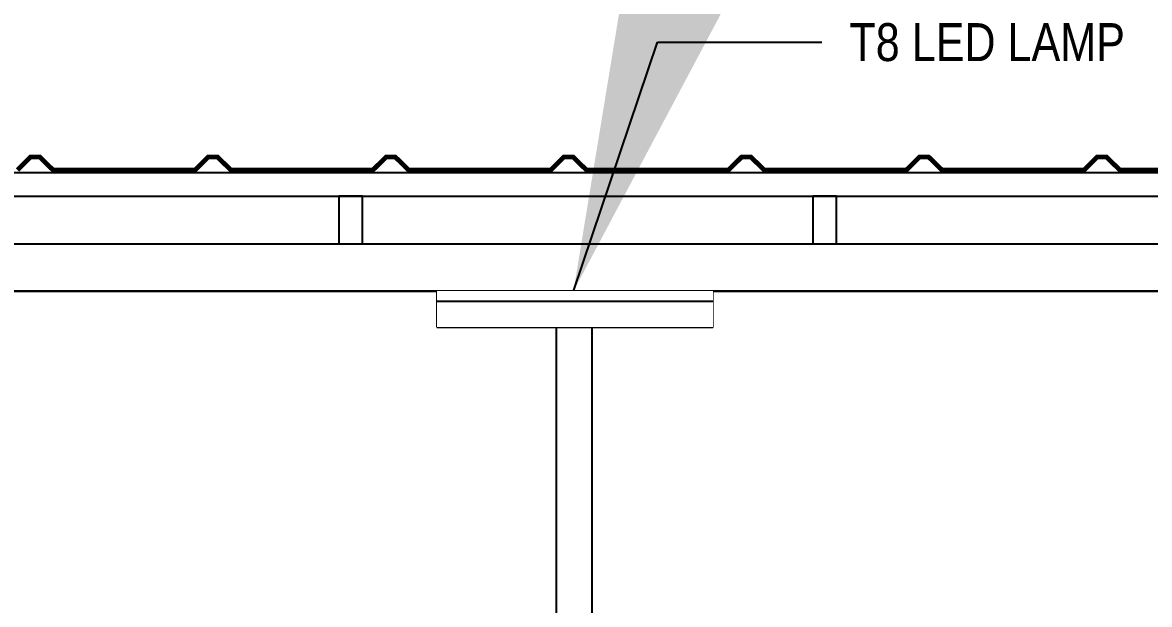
# Model space of a CAD drawing. Header units: millimetres. Extents: x 2497.4 to 2515.8, y 479.1 to 489.2.
# Drawn here: x 2504.358 to 2506.734, y 482.842 to 484.069 of the extents above; entities that cross this region are included whole.
import ezdxf
from ezdxf.enums import TextEntityAlignment as Align

# ---------------------------------------------------------------- set-up
doc = ezdxf.new("R2010")
doc.units = ezdxf.units.MM
doc.layers.add('A-DIMS-0050', color=8, linetype='Continuous', lineweight=18)
doc.styles.add('Cordia TCR', font='Cordia.shx', dxfattribs={"width": 0.85})
doc.styles.get("Standard").update_dxf_attribs({"font": 'arial.ttf'})
doc.dimstyles.new('ISO-25', dxfattribs={"dimtxt": 2.5, "dimasz": 2.5, "dimexe": 1.25, "dimexo": 0.625, "dimtad": 1, "dimtxsty": 'Standard', "dimcen": 2.5, "dimadec": 0, "dimazin": 0, "dimtfac": 1, "dimtmove": 0, "dimatfit": 3, "dimfxl": 1, "dimarcsym": 0})

msp = doc.modelspace()

# ---------------------------------------------------------------- linework, layer by layer
at = {"color": 3}
for p, q in [((2498.0245, 483.7528), (2508.0245, 483.7528)), ((2498.0245, 483.7028), (2508.0245, 483.7028)), ((2500.6449, 483.5028), (2508.0245, 483.5028))]:
    msp.add_line(p, q, dxfattribs=at)
at = {"color": 7, "const_width": 0.01}
msp.add_lwpolyline([(2504.3467, 483.7582), (2504.3744, 483.7856), (2504.3936, 483.7856), (2504.4218, 483.7582), (2504.7217, 483.7582), (2504.7494, 483.7856), (2504.7686, 483.7856), (2504.7968, 483.7582), (2505.0967, 483.7582), (2505.1244, 483.7856), (2505.1436, 483.7856), (2505.1718, 483.7582), (2505.4717, 483.7582), (2505.4994, 483.7856), (2505.5186, 483.7856), (2505.5468, 483.7582), (2505.8467, 483.7582), (2505.8744, 483.7856), (2505.8936, 483.7856), (2505.9218, 483.7582), (2506.2217, 483.7582), (2506.2494, 483.7856), (2506.2686, 483.7856), (2506.2968, 483.7582), (2506.5967, 483.7582), (2506.6244, 483.7856), (2506.6436, 483.7856), (2506.6718, 483.7582), (2506.9717, 483.7582)], dxfattribs=at)
at = {"color": 3}
for points in [[(2505.0745, 483.6028), (2505.0745, 483.7028), (2505.0245, 483.7028), (2505.0245, 483.6028)], [(2506.0745, 483.6028), (2506.0745, 483.7028), (2506.0245, 483.7028), (2506.0245, 483.6028)], [(2498.0245, 483.6028), (2508.0245, 483.6028), (2508.0245, 483.5028), (2498.0245, 483.5028)]]:
    msp.add_lwpolyline(points, close=True, dxfattribs=at)
msp.add_lwpolyline([(2505.2314, 483.4269), (2505.8136, 483.4269), (2505.8136, 483.5028), (2505.2314, 483.5028)], close=True)
at = {"color": 8}
msp.add_lwpolyline([(2505.4835, 483.5028), (2505.5585, 483.5028), (2505.5585, 480.5381), (2505.4835, 480.5381)], close=True, dxfattribs=at)

# ---------------------------------------------------------------- texts
at = {"layer": 'A-DIMS-0050', "color": 2, "style": 'Cordia TCR', "width": 0.85}
msp.add_text('T8 LED LAMP', height=0.08, dxfattribs=at).set_placement((2506.1015, 484.0278), align=Align.MIDDLE_LEFT)

# ---------------------------------------------------------------- leaders
msp.add_leader([(2505.5196, 483.5028), (2505.6969, 484.0278), (2506.0434, 484.0278)], dimstyle='ISO-25', override={"dimgap": 0.625, "dimtad": 0, "dimclrd": 1})

# ---------------------------------------------------------------- next in the draw order: wipeouts: each hides what was drawn before it
msp.add_wipeout([(2505.2314, 483.5028), (2505.8136, 483.5028), (2505.8136, 483.4269), (2505.2314, 483.4269)])

# ---------------------------------------------------------------- next in the draw order: linework, layer by layer
msp.add_lwpolyline([(2505.2314, 483.4819), (2505.8136, 483.4819)])

doc.saveas('drawing.dxf')
